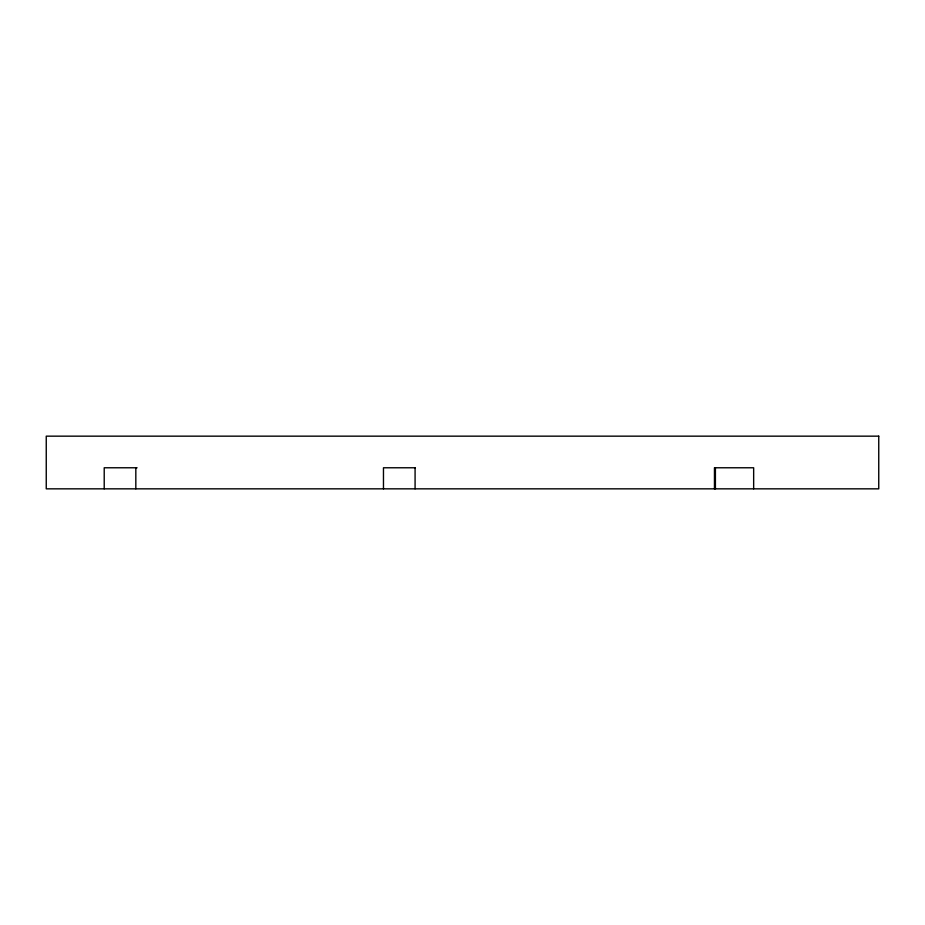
<?xml version="1.0" encoding="UTF-8"?>
<svg xmlns="http://www.w3.org/2000/svg" width="925" height="925" viewBox="0 0 925 925"><rect width="100%" height="100%" fill="white"/><g stroke="black" fill="none" stroke-linecap="round" stroke-linejoin="round"><path stroke-width="1.39" d="M137.073 467.772L104.213 467.772L104.213 488.839M415.163 467.772L383.47 467.772L383.47 488.839M753.655 488.839L753.655 467.772L714.458 467.772L714.458 488.839M715.407 467.772L715.407 488.839M415.082 467.772L415.082 488.839M135.825 467.772L135.825 488.839M878.75 436.161L46.25 436.161L46.25 488.839L878.75 488.839L878.75 436.161"/></g></svg>
